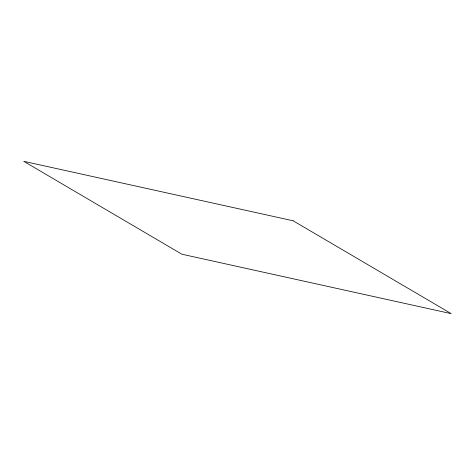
<?xml version="1.0" encoding="UTF-8"?>
<svg xmlns="http://www.w3.org/2000/svg" width="475" height="475" viewBox="0 0 475 475"><rect width="100%" height="100%" fill="white"/><g stroke="black" fill="none" stroke-linecap="round" stroke-linejoin="round"><path stroke-width="0.71" d="M293.123 220.786L23.75 161.328L181.877 254.214L451.25 313.672L293.123 220.786"/></g></svg>
